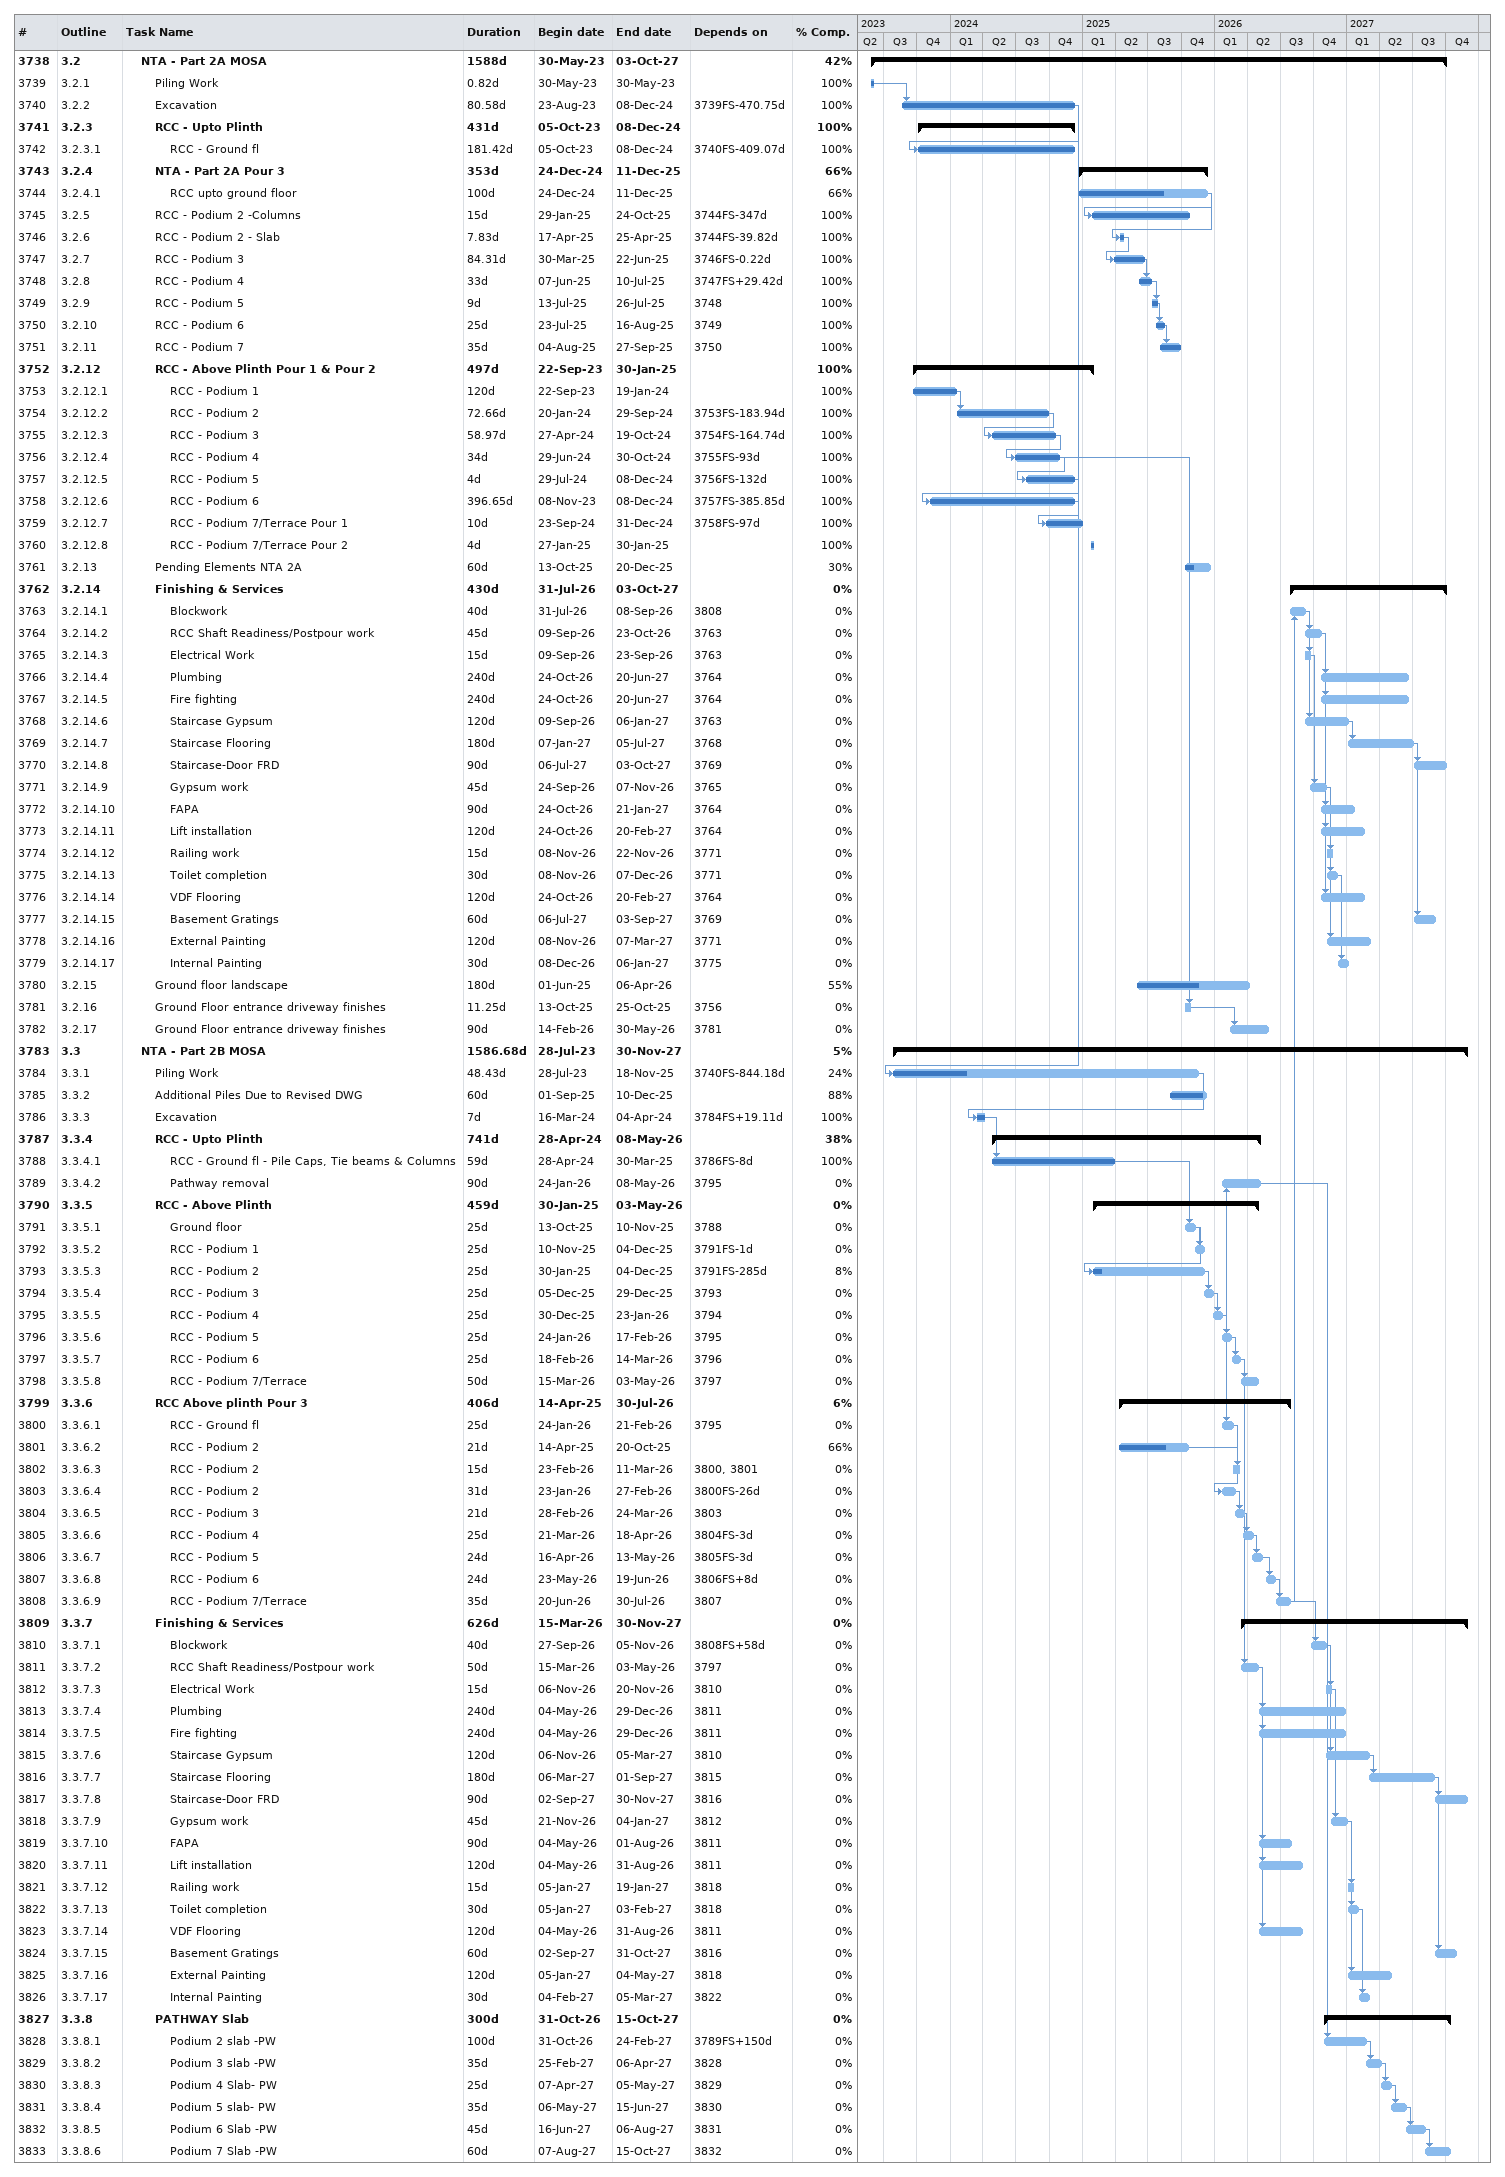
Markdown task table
| ID | WBS | Task | Duration | Start | Finish | Predecessors | % complete |
|---|---|---|---|---|---|---|---|
| 3738 | 3.2 | **NTA - Part 2A MOSA** | 1588d | 2023-05-30 | 2027-10-03 |  | 42 |
| 3739 | 3.2.1 | Piling Work | 0.82d | 2023-05-30 | 2023-05-30 |  | 100 |
| 3740 | 3.2.2 | Excavation | 80.58d | 2023-08-23 | 2024-12-08 | 3739FS-470.75d | 100 |
| 3741 | 3.2.3 | **RCC - Upto Plinth** | 431d | 2023-10-05 | 2024-12-08 |  | 100 |
| 3742 | 3.2.3.1 | RCC - Ground fl | 181.42d | 2023-10-05 | 2024-12-08 | 3740FS-409.07d | 100 |
| 3743 | 3.2.4 | **NTA - Part 2A Pour 3** | 353d | 2024-12-24 | 2025-12-11 |  | 66 |
| 3744 | 3.2.4.1 | RCC upto ground floor | 100d | 2024-12-24 | 2025-12-11 |  | 66 |
| 3745 | 3.2.5 | RCC - Podium 2 -Columns | 15d | 2025-01-29 | 2025-10-24 | 3744FS-347d | 100 |
| 3746 | 3.2.6 | RCC - Podium 2 - Slab | 7.83d | 2025-04-17 | 2025-04-25 | 3744FS-39.82d | 100 |
| 3747 | 3.2.7 | RCC - Podium 3 | 84.31d | 2025-03-30 | 2025-06-22 | 3746FS-0.22d | 100 |
| 3748 | 3.2.8 | RCC - Podium 4 | 33d | 2025-06-07 | 2025-07-10 | 3747FS+29.42d | 100 |
| 3749 | 3.2.9 | RCC - Podium 5 | 9d | 2025-07-13 | 2025-07-26 | 3748 | 100 |
| 3750 | 3.2.10 | RCC - Podium 6 | 25d | 2025-07-23 | 2025-08-16 | 3749 | 100 |
| 3751 | 3.2.11 | RCC - Podium 7 | 35d | 2025-08-04 | 2025-09-27 | 3750 | 100 |
| 3752 | 3.2.12 | **RCC - Above Plinth Pour 1 & Pour 2** | 497d | 2023-09-22 | 2025-01-30 |  | 100 |
| 3753 | 3.2.12.1 | RCC - Podium 1 | 120d | 2023-09-22 | 2024-01-19 |  | 100 |
| 3754 | 3.2.12.2 | RCC - Podium 2 | 72.66d | 2024-01-20 | 2024-09-29 | 3753FS-183.94d | 100 |
| 3755 | 3.2.12.3 | RCC - Podium 3 | 58.97d | 2024-04-27 | 2024-10-19 | 3754FS-164.74d | 100 |
| 3756 | 3.2.12.4 | RCC - Podium 4 | 34d | 2024-06-29 | 2024-10-30 | 3755FS-93d | 100 |
| 3757 | 3.2.12.5 | RCC - Podium 5 | 4d | 2024-07-29 | 2024-12-08 | 3756FS-132d | 100 |
| 3758 | 3.2.12.6 | RCC - Podium 6 | 396.65d | 2023-11-08 | 2024-12-08 | 3757FS-385.85d | 100 |
| 3759 | 3.2.12.7 | RCC - Podium 7/Terrace Pour 1 | 10d | 2024-09-23 | 2024-12-31 | 3758FS-97d | 100 |
| 3760 | 3.2.12.8 | RCC - Podium 7/Terrace Pour 2 | 4d | 2025-01-27 | 2025-01-30 |  | 100 |
| 3761 | 3.2.13 | Pending Elements NTA 2A | 60d | 2025-10-13 | 2025-12-20 |  | 30 |
| 3762 | 3.2.14 | **Finishing & Services** | 430d | 2026-07-31 | 2027-10-03 |  | 0 |
| 3763 | 3.2.14.1 | Blockwork | 40d | 2026-07-31 | 2026-09-08 | 3808 | 0 |
| 3764 | 3.2.14.2 | RCC Shaft Readiness/Postpour work | 45d | 2026-09-09 | 2026-10-23 | 3763 | 0 |
| 3765 | 3.2.14.3 | Electrical Work | 15d | 2026-09-09 | 2026-09-23 | 3763 | 0 |
| 3766 | 3.2.14.4 | Plumbing | 240d | 2026-10-24 | 2027-06-20 | 3764 | 0 |
| 3767 | 3.2.14.5 | Fire fighting | 240d | 2026-10-24 | 2027-06-20 | 3764 | 0 |
| 3768 | 3.2.14.6 | Staircase Gypsum | 120d | 2026-09-09 | 2027-01-06 | 3763 | 0 |
| 3769 | 3.2.14.7 | Staircase Flooring | 180d | 2027-01-07 | 2027-07-05 | 3768 | 0 |
| 3770 | 3.2.14.8 | Staircase-Door FRD | 90d | 2027-07-06 | 2027-10-03 | 3769 | 0 |
| 3771 | 3.2.14.9 | Gypsum work | 45d | 2026-09-24 | 2026-11-07 | 3765 | 0 |
| 3772 | 3.2.14.10 | FAPA | 90d | 2026-10-24 | 2027-01-21 | 3764 | 0 |
| 3773 | 3.2.14.11 | Lift installation | 120d | 2026-10-24 | 2027-02-20 | 3764 | 0 |
| 3774 | 3.2.14.12 | Railing work | 15d | 2026-11-08 | 2026-11-22 | 3771 | 0 |
| 3775 | 3.2.14.13 | Toilet completion | 30d | 2026-11-08 | 2026-12-07 | 3771 | 0 |
| 3776 | 3.2.14.14 | VDF Flooring | 120d | 2026-10-24 | 2027-02-20 | 3764 | 0 |
| 3777 | 3.2.14.15 | Basement Gratings | 60d | 2027-07-06 | 2027-09-03 | 3769 | 0 |
| 3778 | 3.2.14.16 | External Painting | 120d | 2026-11-08 | 2027-03-07 | 3771 | 0 |
| 3779 | 3.2.14.17 | Internal Painting | 30d | 2026-12-08 | 2027-01-06 | 3775 | 0 |
| 3780 | 3.2.15 | Ground floor landscape | 180d | 2025-06-01 | 2026-04-06 |  | 55 |
| 3781 | 3.2.16 | Ground Floor entrance driveway finishes | 11.25d | 2025-10-13 | 2025-10-25 | 3756 | 0 |
| 3782 | 3.2.17 | Ground Floor entrance driveway finishes | 90d | 2026-02-14 | 2026-05-30 | 3781 | 0 |
| 3783 | 3.3 | **NTA - Part 2B MOSA** | 1586.68d | 2023-07-28 | 2027-11-30 |  | 5 |
| 3784 | 3.3.1 | Piling Work | 48.43d | 2023-07-28 | 2025-11-18 | 3740FS-844.18d | 24 |
| 3785 | 3.3.2 | Additional Piles Due to Revised DWG | 60d | 2025-09-01 | 2025-12-10 |  | 88 |
| 3786 | 3.3.3 | Excavation | 7d | 2024-03-16 | 2024-04-04 | 3784FS+19.11d | 100 |
| 3787 | 3.3.4 | **RCC - Upto Plinth** | 741d | 2024-04-28 | 2026-05-08 |  | 38 |
| 3788 | 3.3.4.1 | RCC - Ground fl - Pile Caps, Tie beams & Columns | 59d | 2024-04-28 | 2025-03-30 | 3786FS-8d | 100 |
| 3789 | 3.3.4.2 | Pathway removal | 90d | 2026-01-24 | 2026-05-08 | 3795 | 0 |
| 3790 | 3.3.5 | **RCC - Above Plinth** | 459d | 2025-01-30 | 2026-05-03 |  | 0 |
| 3791 | 3.3.5.1 | Ground floor | 25d | 2025-10-13 | 2025-11-10 | 3788 | 0 |
| 3792 | 3.3.5.2 | RCC - Podium 1 | 25d | 2025-11-10 | 2025-12-04 | 3791FS-1d | 0 |
| 3793 | 3.3.5.3 | RCC - Podium 2 | 25d | 2025-01-30 | 2025-12-04 | 3791FS-285d | 8 |
| 3794 | 3.3.5.4 | RCC - Podium 3 | 25d | 2025-12-05 | 2025-12-29 | 3793 | 0 |
| 3795 | 3.3.5.5 | RCC - Podium 4 | 25d | 2025-12-30 | 2026-01-23 | 3794 | 0 |
| 3796 | 3.3.5.6 | RCC - Podium 5 | 25d | 2026-01-24 | 2026-02-17 | 3795 | 0 |
| 3797 | 3.3.5.7 | RCC - Podium 6 | 25d | 2026-02-18 | 2026-03-14 | 3796 | 0 |
| 3798 | 3.3.5.8 | RCC - Podium 7/Terrace | 50d | 2026-03-15 | 2026-05-03 | 3797 | 0 |
| 3799 | 3.3.6 | **RCC Above plinth Pour 3** | 406d | 2025-04-14 | 2026-07-30 |  | 6 |
| 3800 | 3.3.6.1 | RCC - Ground fl | 25d | 2026-01-24 | 2026-02-21 | 3795 | 0 |
| 3801 | 3.3.6.2 | RCC - Podium 2 | 21d | 2025-04-14 | 2025-10-20 |  | 66 |
| 3802 | 3.3.6.3 | RCC - Podium 2 | 15d | 2026-02-23 | 2026-03-11 | 3800, 3801 | 0 |
| 3803 | 3.3.6.4 | RCC - Podium 2 | 31d | 2026-01-23 | 2026-02-27 | 3800FS-26d | 0 |
| 3804 | 3.3.6.5 | RCC - Podium 3 | 21d | 2026-02-28 | 2026-03-24 | 3803 | 0 |
| 3805 | 3.3.6.6 | RCC - Podium 4 | 25d | 2026-03-21 | 2026-04-18 | 3804FS-3d | 0 |
| 3806 | 3.3.6.7 | RCC - Podium 5 | 24d | 2026-04-16 | 2026-05-13 | 3805FS-3d | 0 |
| 3807 | 3.3.6.8 | RCC - Podium 6 | 24d | 2026-05-23 | 2026-06-19 | 3806FS+8d | 0 |
| 3808 | 3.3.6.9 | RCC - Podium 7/Terrace | 35d | 2026-06-20 | 2026-07-30 | 3807 | 0 |
| 3809 | 3.3.7 | **Finishing & Services** | 626d | 2026-03-15 | 2027-11-30 |  | 0 |
| 3810 | 3.3.7.1 | Blockwork | 40d | 2026-09-27 | 2026-11-05 | 3808FS+58d | 0 |
| 3811 | 3.3.7.2 | RCC Shaft Readiness/Postpour work | 50d | 2026-03-15 | 2026-05-03 | 3797 | 0 |
| 3812 | 3.3.7.3 | Electrical Work | 15d | 2026-11-06 | 2026-11-20 | 3810 | 0 |
| 3813 | 3.3.7.4 | Plumbing | 240d | 2026-05-04 | 2026-12-29 | 3811 | 0 |
| 3814 | 3.3.7.5 | Fire fighting | 240d | 2026-05-04 | 2026-12-29 | 3811 | 0 |
| 3815 | 3.3.7.6 | Staircase Gypsum | 120d | 2026-11-06 | 2027-03-05 | 3810 | 0 |
| 3816 | 3.3.7.7 | Staircase Flooring | 180d | 2027-03-06 | 2027-09-01 | 3815 | 0 |
| 3817 | 3.3.7.8 | Staircase-Door FRD | 90d | 2027-09-02 | 2027-11-30 | 3816 | 0 |
| 3818 | 3.3.7.9 | Gypsum work | 45d | 2026-11-21 | 2027-01-04 | 3812 | 0 |
| 3819 | 3.3.7.10 | FAPA | 90d | 2026-05-04 | 2026-08-01 | 3811 | 0 |
| 3820 | 3.3.7.11 | Lift installation | 120d | 2026-05-04 | 2026-08-31 | 3811 | 0 |
| 3821 | 3.3.7.12 | Railing work | 15d | 2027-01-05 | 2027-01-19 | 3818 | 0 |
| 3822 | 3.3.7.13 | Toilet completion | 30d | 2027-01-05 | 2027-02-03 | 3818 | 0 |
| 3823 | 3.3.7.14 | VDF Flooring | 120d | 2026-05-04 | 2026-08-31 | 3811 | 0 |
| 3824 | 3.3.7.15 | Basement Gratings | 60d | 2027-09-02 | 2027-10-31 | 3816 | 0 |
| 3825 | 3.3.7.16 | External Painting | 120d | 2027-01-05 | 2027-05-04 | 3818 | 0 |
| 3826 | 3.3.7.17 | Internal Painting | 30d | 2027-02-04 | 2027-03-05 | 3822 | 0 |
| 3827 | 3.3.8 | **PATHWAY Slab** | 300d | 2026-10-31 | 2027-10-15 |  | 0 |
| 3828 | 3.3.8.1 | Podium 2 slab -PW | 100d | 2026-10-31 | 2027-02-24 | 3789FS+150d | 0 |
| 3829 | 3.3.8.2 | Podium 3 slab -PW | 35d | 2027-02-25 | 2027-04-06 | 3828 | 0 |
| 3830 | 3.3.8.3 | Podium 4 Slab- PW | 25d | 2027-04-07 | 2027-05-05 | 3829 | 0 |
| 3831 | 3.3.8.4 | Podium 5 slab- PW | 35d | 2027-05-06 | 2027-06-15 | 3830 | 0 |
| 3832 | 3.3.8.5 | Podium 6 Slab -PW | 45d | 2027-06-16 | 2027-08-06 | 3831 | 0 |
| 3833 | 3.3.8.6 | Podium 7 Slab -PW | 60d | 2027-08-07 | 2027-10-15 | 3832 | 0 |
